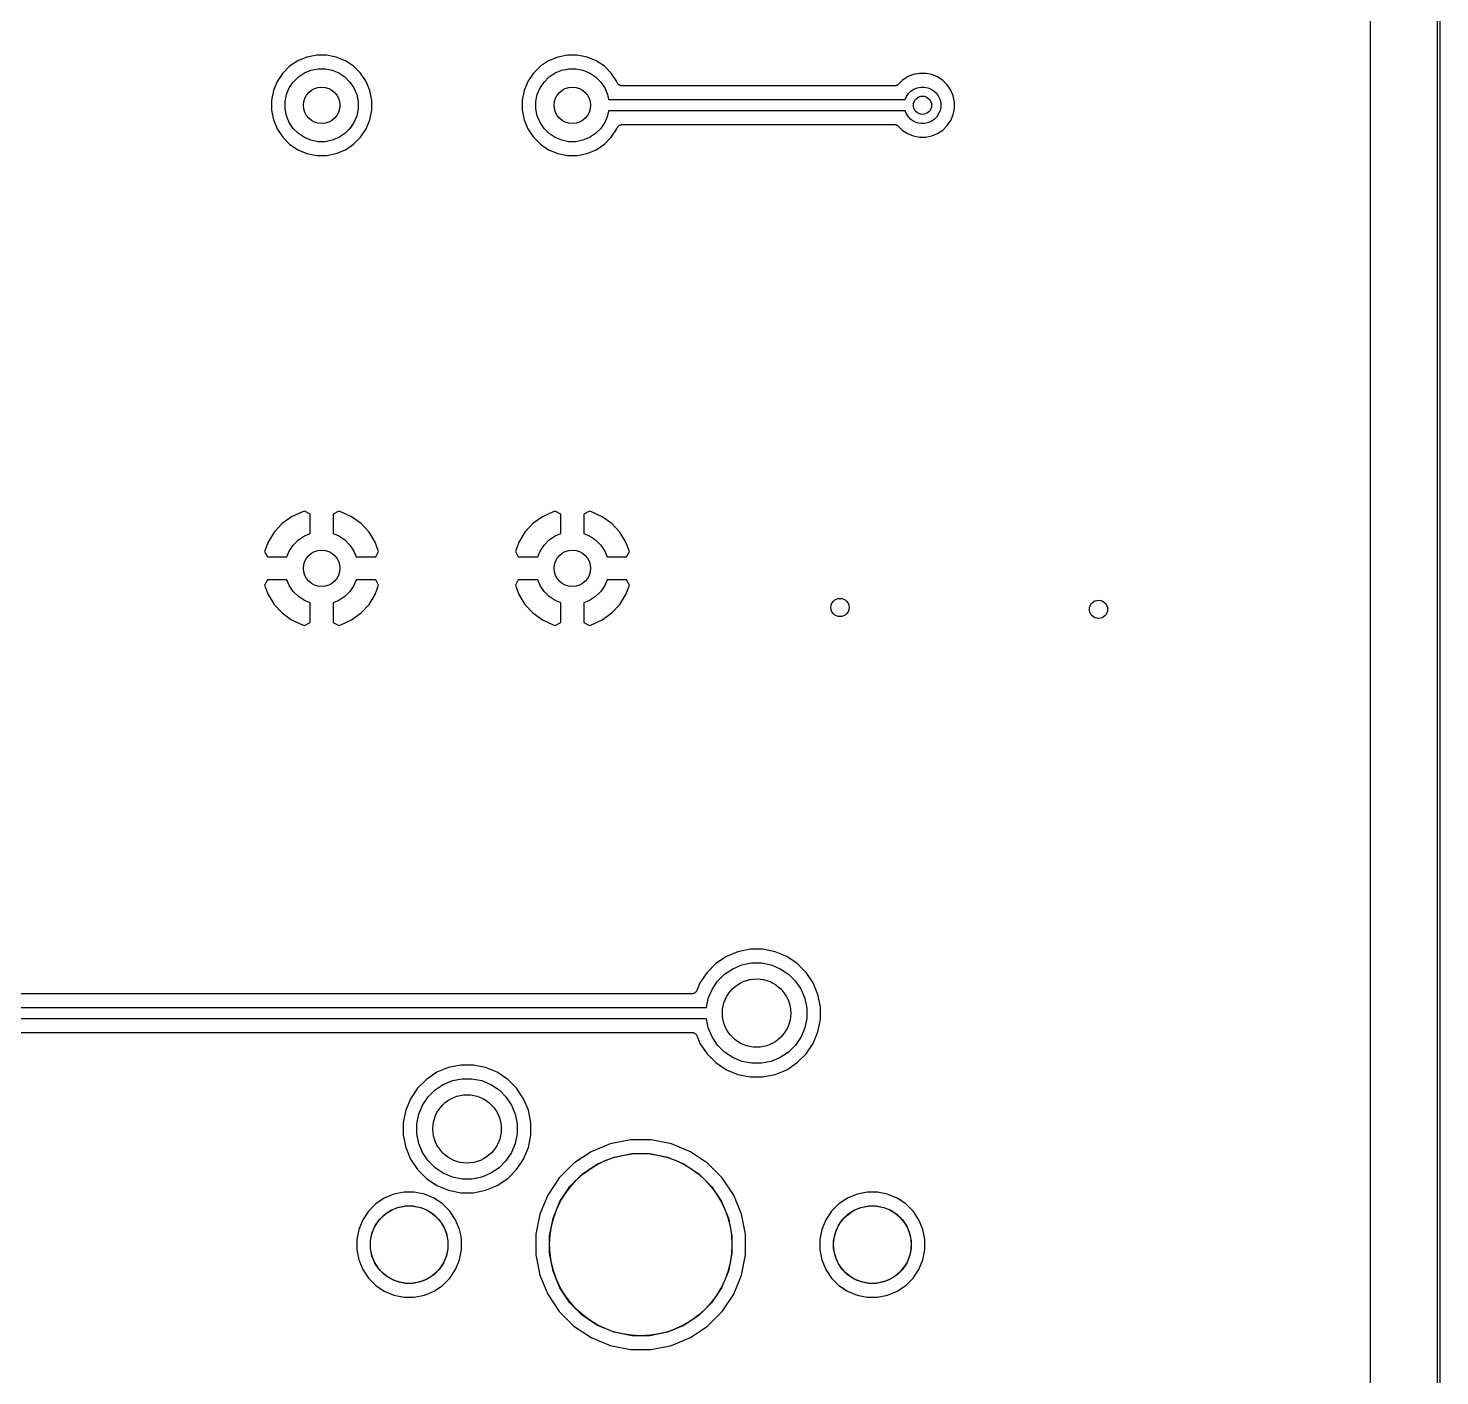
# Model space of a CAD drawing. Extents: x 13 to 148, y -136 to -18.
# Drawn here: x 116.56 to 147.53, y -107.88 to -78.31 of the extents above; entities that cross this region are included whole.
import ezdxf

# ---------------------------------------------------------------- set-up
doc = ezdxf.new("R2010")
doc.units = 0
doc.layers.add('BLACK', color=7, linetype='CONTINUOUS')

msp = doc.modelspace()

# ---------------------------------------------------------------- linework, layer by layer
at = {"layer": 'BLACK', "linetype": 'CONTINUOUS'}
for p, q in [((147.475, -133.999), (147.475, -20.0001)), ((147.525, -19.9988), (147.525, -134.001)), ((146, -23.4111), (146, -130.589)), ((122.679, -78.9423), (122.479, -79.0252)), ((122.892, -78.9), (122.679, -78.9423)), ((123.108, -78.9), (122.892, -78.9)), ((123.321, -78.9423), (123.108, -78.9)), ((123.521, -79.0252), (123.321, -78.9423)), ((128.179, -78.9423), (127.979, -79.0252)), ((128.392, -78.9), (128.179, -78.9423)), ((128.608, -78.9), (128.392, -78.9)), ((128.821, -78.9423), (128.608, -78.9)), ((129.021, -79.0252), (128.821, -78.9423)), ((122.299, -79.1456), (122.146, -79.2988)), ((122.479, -79.0252), (122.299, -79.1456)), ((122.621, -79.291), (122.767, -79.2307)), ((122.767, -79.2307), (122.921, -79.2)), ((122.921, -79.2), (123.079, -79.2)), ((123.079, -79.2), (123.233, -79.2307)), ((123.233, -79.2307), (123.379, -79.291)), ((123.701, -79.1456), (123.521, -79.0252)), ((123.854, -79.2988), (123.701, -79.1456)), ((127.799, -79.1456), (127.646, -79.2988)), ((127.979, -79.0252), (127.799, -79.1456)), ((128.121, -79.291), (128.267, -79.2307)), ((128.267, -79.2307), (128.421, -79.2)), ((128.421, -79.2), (128.579, -79.2)), ((128.579, -79.2), (128.733, -79.2307)), ((128.733, -79.2307), (128.879, -79.291)), ((129.201, -79.1456), (129.021, -79.0252)), ((129.354, -79.2988), (129.201, -79.1456)), ((122.025, -79.479), (121.942, -79.6791)), ((122.146, -79.2988), (122.025, -79.479)), ((122.291, -79.6211), (122.379, -79.49)), ((122.379, -79.49), (122.49, -79.3786)), ((122.49, -79.3786), (122.621, -79.291)), ((123.379, -79.291), (123.51, -79.3786)), ((123.51, -79.3786), (123.621, -79.49)), ((123.621, -79.49), (123.709, -79.6211)), ((123.975, -79.479), (123.854, -79.2988)), ((124.058, -79.6791), (123.975, -79.479)), ((127.525, -79.479), (127.442, -79.6791)), ((127.646, -79.2988), (127.525, -79.479)), ((127.791, -79.6211), (127.879, -79.49)), ((127.879, -79.49), (127.99, -79.3786)), ((127.99, -79.3786), (128.121, -79.291)), ((128.879, -79.291), (129.01, -79.3786)), ((129.01, -79.3786), (129.121, -79.49)), ((129.121, -79.49), (129.209, -79.6211)), ((129.475, -79.479), (129.354, -79.2988)), ((129.486, -79.5071), (129.475, -79.479)), ((129.491, -79.5161), (129.486, -79.5071)), ((129.496, -79.5252), (129.491, -79.5161)), ((129.496, -79.5256), (129.496, -79.5252)), ((129.497, -79.526), (129.496, -79.5256)), ((129.503, -79.534), (129.497, -79.526)), ((129.509, -79.542), (129.503, -79.534)), ((129.51, -79.5423), (129.509, -79.542)), ((129.51, -79.5426), (129.51, -79.5423)), ((129.518, -79.5492), (129.51, -79.5426)), ((129.526, -79.5558), (129.518, -79.5492)), ((129.526, -79.556), (129.526, -79.5558)), ((129.527, -79.5563), (129.526, -79.556)), ((129.536, -79.5612), (129.527, -79.5563)), ((129.545, -79.5661), (129.536, -79.5612)), ((129.545, -79.5663), (129.545, -79.5661)), ((129.546, -79.5665), (129.545, -79.5663)), ((129.555, -79.5695), (129.546, -79.5665)), ((135.61, -79.5671), (135.601, -79.57)), ((135.611, -79.5669), (135.61, -79.5671)), ((135.62, -79.5619), (135.611, -79.5667)), ((135.611, -79.5667), (135.611, -79.5669)), ((135.629, -79.5573), (135.62, -79.5619)), ((135.63, -79.5569), (135.629, -79.5573)), ((135.638, -79.5502), (135.63, -79.5566)), ((135.63, -79.5566), (135.63, -79.5569)), ((135.646, -79.5439), (135.638, -79.5502)), ((135.647, -79.5431), (135.646, -79.5439)), ((135.734, -79.4563), (135.647, -79.5428)), ((135.647, -79.5428), (135.647, -79.543)), ((135.647, -79.543), (135.647, -79.5431)), ((135.647, -79.5431), (135.647, -79.5431)), ((135.848, -79.3797), (135.734, -79.4563)), ((135.976, -79.3269), (135.848, -79.3797)), ((136.111, -79.3), (135.976, -79.3269)), ((136.249, -79.3), (136.111, -79.3)), ((136.384, -79.3269), (136.249, -79.3)), ((136.512, -79.3797), (136.384, -79.3269)), ((136.626, -79.4563), (136.512, -79.3797)), ((136.724, -79.5538), (136.626, -79.4563)), ((136.8, -79.6684), (136.724, -79.5538)), ((121.942, -79.6791), (121.9, -79.8917)), ((122.2, -79.9212), (122.231, -79.7666)), ((122.231, -79.7666), (122.291, -79.6211)), ((123.709, -79.6211), (123.769, -79.7666)), ((123.769, -79.7666), (123.8, -79.9212)), ((124.1, -79.8917), (124.058, -79.6791)), ((127.442, -79.6791), (127.4, -79.8917)), ((127.7, -79.9212), (127.731, -79.7666)), ((127.731, -79.7666), (127.791, -79.6211)), ((129.209, -79.6211), (129.269, -79.7666)), ((129.269, -79.7666), (129.291, -79.875)), ((129.291, -79.875), (135.799, -79.875)), ((129.565, -79.5726), (129.555, -79.5695)), ((129.566, -79.5726), (129.565, -79.5726)), ((129.566, -79.5728), (129.566, -79.5726)), ((129.576, -79.5738), (129.566, -79.5728)), ((129.587, -79.575), (129.576, -79.5738)), ((129.588, -79.575), (129.587, -79.575)), ((129.587, -79.575), (129.587, -79.575)), ((135.569, -79.575), (129.588, -79.575)), ((129.588, -79.575), (129.588, -79.575)), ((129.588, -79.575), (129.588, -79.575)), ((135.58, -79.574), (135.569, -79.575)), ((135.59, -79.5731), (135.58, -79.574)), ((135.591, -79.5729), (135.59, -79.573)), ((135.59, -79.573), (135.59, -79.5731)), ((135.601, -79.57), (135.591, -79.5729)), ((135.799, -79.875), (135.826, -79.8105)), ((135.826, -79.8105), (135.869, -79.745)), ((135.869, -79.745), (135.925, -79.6893)), ((135.925, -79.6893), (135.991, -79.6455)), ((135.991, -79.6455), (136.063, -79.6154)), ((136.063, -79.6154), (136.141, -79.6)), ((136.141, -79.6), (136.219, -79.6)), ((136.219, -79.6), (136.297, -79.6154)), ((136.297, -79.6154), (136.369, -79.6455)), ((136.369, -79.6455), (136.435, -79.6893)), ((136.435, -79.6893), (136.491, -79.745)), ((136.491, -79.745), (136.534, -79.8105)), ((136.534, -79.8105), (136.565, -79.8833)), ((136.853, -79.7958), (136.8, -79.6684)), ((136.88, -79.9311), (136.853, -79.7958)), ((121.9, -79.8917), (121.9, -80.1083)), ((121.9, -80.1083), (121.942, -80.3209)), ((122.2, -80.0788), (122.2, -79.9212)), ((122.231, -80.2334), (122.2, -80.0788)), ((123.8, -80.0788), (123.769, -80.2334)), ((123.8, -79.9212), (123.8, -80.0788)), ((124.058, -80.3209), (124.1, -80.1083)), ((124.1, -80.1083), (124.1, -79.8917)), ((127.4, -79.8917), (127.4, -80.1083)), ((127.4, -80.1083), (127.442, -80.3209)), ((127.7, -80.0788), (127.7, -79.9212)), ((127.731, -80.2334), (127.7, -80.0788)), ((129.291, -80.125), (129.269, -80.2334)), ((135.799, -80.125), (129.291, -80.125)), ((135.826, -80.1895), (135.799, -80.125)), ((136.565, -80.1167), (136.534, -80.1895)), ((136.565, -79.8833), (136.58, -79.9606)), ((136.58, -80.0394), (136.565, -80.1167)), ((136.58, -79.9606), (136.58, -80.0394)), ((136.853, -80.2042), (136.88, -80.0689)), ((136.88, -80.0689), (136.88, -79.9311)), ((121.942, -80.3209), (122.025, -80.521)), ((122.291, -80.3789), (122.231, -80.2334)), ((122.379, -80.51), (122.291, -80.3789)), ((123.709, -80.3789), (123.621, -80.51)), ((123.769, -80.2334), (123.709, -80.3789)), ((123.975, -80.521), (124.058, -80.3209)), ((127.442, -80.3209), (127.525, -80.521)), ((127.791, -80.3789), (127.731, -80.2334)), ((127.879, -80.51), (127.791, -80.3789)), ((129.209, -80.3789), (129.121, -80.51)), ((129.269, -80.2334), (129.209, -80.3789)), ((129.475, -80.521), (129.486, -80.4929)), ((129.486, -80.4929), (129.487, -80.4924)), ((129.487, -80.4915), (129.492, -80.4825)), ((129.487, -80.4923), (129.487, -80.4915)), ((129.487, -80.4924), (129.487, -80.4923)), ((129.487, -80.4924), (129.487, -80.4924)), ((129.492, -80.4825), (129.497, -80.4735)), ((129.497, -80.4727), (129.504, -80.4649)), ((129.497, -80.4731), (129.497, -80.4727)), ((129.497, -80.4735), (129.497, -80.4731)), ((129.504, -80.4649), (129.511, -80.4569)), ((129.511, -80.4563), (129.519, -80.4499)), ((129.511, -80.4566), (129.511, -80.4563)), ((129.511, -80.4569), (129.511, -80.4566)), ((129.519, -80.4499), (129.527, -80.4434)), ((129.527, -80.4434), (129.528, -80.4432)), ((129.528, -80.4429), (129.537, -80.4381)), ((129.528, -80.4432), (129.528, -80.4429)), ((129.537, -80.4381), (129.546, -80.4333)), ((129.546, -80.4333), (129.547, -80.4332)), ((129.547, -80.4329), (129.557, -80.4301)), ((129.547, -80.4332), (129.547, -80.4329)), ((129.557, -80.4301), (129.567, -80.4271)), ((129.567, -80.427), (129.568, -80.4269)), ((129.567, -80.4271), (129.567, -80.427)), ((129.568, -80.4269), (129.578, -80.426)), ((129.578, -80.426), (129.588, -80.425)), ((129.588, -80.425), (135.569, -80.425)), ((135.569, -80.425), (135.57, -80.425)), ((135.57, -80.425), (135.57, -80.425)), ((135.57, -80.425), (135.57, -80.425)), ((135.57, -80.425), (135.571, -80.425)), ((135.571, -80.425), (135.581, -80.4261)), ((135.581, -80.4261), (135.591, -80.4272)), ((135.591, -80.4272), (135.592, -80.4273)), ((135.592, -80.4273), (135.592, -80.4274)), ((135.592, -80.4274), (135.602, -80.4305)), ((135.602, -80.4305), (135.612, -80.4334)), ((135.612, -80.4334), (135.612, -80.4337)), ((135.612, -80.4337), (135.613, -80.4339)), ((135.613, -80.4339), (135.622, -80.4388)), ((135.622, -80.4388), (135.631, -80.4436)), ((135.631, -80.4436), (135.631, -80.444)), ((135.631, -80.444), (135.632, -80.4442)), ((135.632, -80.4442), (135.639, -80.4508)), ((135.639, -80.4508), (135.647, -80.4572)), ((135.647, -80.4572), (135.734, -80.5437)), ((135.869, -80.255), (135.826, -80.1895)), ((135.925, -80.3107), (135.869, -80.255)), ((135.991, -80.3545), (135.925, -80.3107)), ((136.063, -80.3846), (135.991, -80.3545)), ((136.141, -80.4), (136.063, -80.3846)), ((136.219, -80.4), (136.141, -80.4)), ((136.297, -80.3846), (136.219, -80.4)), ((136.369, -80.3545), (136.297, -80.3846)), ((136.435, -80.3107), (136.369, -80.3545)), ((136.491, -80.255), (136.435, -80.3107)), ((136.534, -80.1895), (136.491, -80.255)), ((136.626, -80.5437), (136.724, -80.4462)), ((136.724, -80.4462), (136.8, -80.3316)), ((136.8, -80.3316), (136.853, -80.2042)), ((122.025, -80.521), (122.146, -80.7012)), ((122.146, -80.7012), (122.299, -80.8544)), ((122.49, -80.6214), (122.379, -80.51)), ((122.621, -80.709), (122.49, -80.6214)), ((122.767, -80.7693), (122.621, -80.709)), ((122.921, -80.8), (122.767, -80.7693)), ((123.079, -80.8), (122.921, -80.8)), ((123.233, -80.7693), (123.079, -80.8)), ((123.379, -80.709), (123.233, -80.7693)), ((123.51, -80.6214), (123.379, -80.709)), ((123.621, -80.51), (123.51, -80.6214)), ((123.701, -80.8544), (123.854, -80.7012)), ((123.854, -80.7012), (123.975, -80.521)), ((127.525, -80.521), (127.646, -80.7012)), ((127.646, -80.7012), (127.799, -80.8544)), ((127.99, -80.6214), (127.879, -80.51)), ((128.121, -80.709), (127.99, -80.6214)), ((128.267, -80.7693), (128.121, -80.709)), ((128.421, -80.8), (128.267, -80.7693)), ((128.579, -80.8), (128.421, -80.8)), ((128.733, -80.7693), (128.579, -80.8)), ((128.879, -80.709), (128.733, -80.7693)), ((129.01, -80.6214), (128.879, -80.709)), ((129.121, -80.51), (129.01, -80.6214)), ((129.201, -80.8544), (129.354, -80.7012)), ((129.354, -80.7012), (129.475, -80.521)), ((135.734, -80.5437), (135.848, -80.6203)), ((135.848, -80.6203), (135.976, -80.6731)), ((135.976, -80.6731), (136.111, -80.7)), ((136.111, -80.7), (136.249, -80.7)), ((136.249, -80.7), (136.384, -80.6731)), ((136.384, -80.6731), (136.512, -80.6203)), ((136.512, -80.6203), (136.626, -80.5437)), ((122.299, -80.8544), (122.479, -80.9748)), ((122.479, -80.9748), (122.679, -81.0577)), ((122.679, -81.0577), (122.892, -81.1)), ((122.892, -81.1), (123.108, -81.1)), ((123.108, -81.1), (123.321, -81.0577)), ((123.321, -81.0577), (123.521, -80.9748)), ((123.521, -80.9748), (123.701, -80.8544)), ((127.799, -80.8544), (127.979, -80.9748)), ((127.979, -80.9748), (128.179, -81.0577)), ((128.179, -81.0577), (128.392, -81.1)), ((128.392, -81.1), (128.608, -81.1)), ((128.608, -81.1), (128.821, -81.0577)), ((128.821, -81.0577), (129.021, -80.9748)), ((129.021, -80.9748), (129.201, -80.8544)), ((122.343, -89.0297), (122.135, -89.1796)), ((122.579, -88.9217), (122.343, -89.0297)), ((122.626, -88.9076), (122.579, -88.9217)), ((122.746, -88.9711), (122.626, -88.9076)), ((122.746, -89.3993), (122.746, -88.9711)), ((123.374, -88.9076), (123.254, -88.9711)), ((123.254, -88.9711), (123.254, -89.3993)), ((123.421, -88.9217), (123.374, -88.9076)), ((123.657, -89.0297), (123.421, -88.9217)), ((123.865, -89.1796), (123.657, -89.0297)), ((127.843, -89.0297), (127.635, -89.1796)), ((128.079, -88.9217), (127.843, -89.0297)), ((128.126, -88.9076), (128.079, -88.9217)), ((128.246, -88.9711), (128.126, -88.9076)), ((128.246, -89.3993), (128.246, -88.9711)), ((128.874, -88.9076), (128.754, -88.9711)), ((128.754, -88.9711), (128.754, -89.3993)), ((128.921, -88.9217), (128.874, -88.9076)), ((129.157, -89.0297), (128.921, -88.9217)), ((129.365, -89.1796), (129.157, -89.0297)), ((121.96, -89.3672), (121.826, -89.5852)), ((122.135, -89.1796), (121.96, -89.3672)), ((122.49, -89.5386), (122.621, -89.451)), ((122.621, -89.451), (122.746, -89.3993)), ((123.254, -89.3993), (123.379, -89.451)), ((123.379, -89.451), (123.51, -89.5386)), ((124.04, -89.3672), (123.865, -89.1796)), ((124.174, -89.5852), (124.04, -89.3672)), ((127.46, -89.3672), (127.326, -89.5852)), ((127.635, -89.1796), (127.46, -89.3672)), ((127.99, -89.5386), (128.121, -89.451)), ((128.121, -89.451), (128.246, -89.3993)), ((128.754, -89.3993), (128.879, -89.451)), ((128.879, -89.451), (129.01, -89.5386)), ((129.54, -89.3672), (129.365, -89.1796)), ((129.674, -89.5852), (129.54, -89.3672)), ((121.826, -89.5852), (121.749, -89.7896)), ((122.239, -89.906), (122.291, -89.7811)), ((122.291, -89.7811), (122.379, -89.65)), ((122.379, -89.65), (122.49, -89.5386)), ((123.51, -89.5386), (123.621, -89.65)), ((123.621, -89.65), (123.709, -89.7811)), ((123.709, -89.7811), (123.761, -89.906)), ((124.251, -89.7896), (124.174, -89.5852)), ((127.326, -89.5852), (127.249, -89.7896)), ((127.739, -89.906), (127.791, -89.7811)), ((127.791, -89.7811), (127.879, -89.65)), ((127.879, -89.65), (127.99, -89.5386)), ((129.01, -89.5386), (129.121, -89.65)), ((129.121, -89.65), (129.209, -89.7811)), ((129.209, -89.7811), (129.261, -89.906)), ((129.751, -89.7896), (129.674, -89.5852)), ((121.749, -89.7896), (121.81, -89.906)), ((121.81, -89.906), (122.239, -89.906)), ((123.761, -89.906), (124.19, -89.906)), ((124.19, -89.906), (124.251, -89.7896)), ((127.249, -89.7896), (127.31, -89.906)), ((127.31, -89.906), (127.739, -89.906)), ((129.261, -89.906), (129.69, -89.906)), ((129.69, -89.906), (129.751, -89.7896)), ((121.81, -90.414), (121.749, -90.5304)), ((121.749, -90.5304), (121.826, -90.7348)), ((122.239, -90.414), (121.81, -90.414)), ((122.291, -90.5389), (122.239, -90.414)), ((122.379, -90.67), (122.291, -90.5389)), ((122.49, -90.7814), (122.379, -90.67)), ((123.621, -90.67), (123.51, -90.7814)), ((123.709, -90.5389), (123.621, -90.67)), ((123.761, -90.414), (123.709, -90.5389)), ((124.19, -90.414), (123.761, -90.414)), ((124.174, -90.7348), (124.251, -90.5304)), ((124.251, -90.5304), (124.19, -90.414)), ((127.31, -90.414), (127.249, -90.5304)), ((127.249, -90.5304), (127.326, -90.7348)), ((127.739, -90.414), (127.31, -90.414)), ((127.791, -90.5389), (127.739, -90.414)), ((127.879, -90.67), (127.791, -90.5389)), ((127.99, -90.7814), (127.879, -90.67)), ((129.121, -90.67), (129.01, -90.7814)), ((129.209, -90.5389), (129.121, -90.67)), ((129.261, -90.414), (129.209, -90.5389)), ((129.69, -90.414), (129.261, -90.414)), ((129.674, -90.7348), (129.751, -90.5304)), ((129.751, -90.5304), (129.69, -90.414)), ((121.826, -90.7348), (121.96, -90.9528)), ((121.96, -90.9528), (122.135, -91.1404)), ((122.621, -90.869), (122.49, -90.7814)), ((122.746, -90.9207), (122.621, -90.869)), ((122.746, -91.3489), (122.746, -90.9207)), ((123.379, -90.869), (123.254, -90.9207)), ((123.254, -90.9207), (123.254, -91.3489)), ((123.51, -90.7814), (123.379, -90.869)), ((123.865, -91.1404), (124.04, -90.9528)), ((124.04, -90.9528), (124.174, -90.7348)), ((127.326, -90.7348), (127.46, -90.9528)), ((127.46, -90.9528), (127.635, -91.1404)), ((128.121, -90.869), (127.99, -90.7814)), ((128.246, -90.9207), (128.121, -90.869)), ((128.246, -91.3489), (128.246, -90.9207)), ((128.879, -90.869), (128.754, -90.9207)), ((128.754, -90.9207), (128.754, -91.3489)), ((129.01, -90.7814), (128.879, -90.869)), ((129.365, -91.1404), (129.54, -90.9528)), ((129.54, -90.9528), (129.674, -90.7348)), ((122.135, -91.1404), (122.343, -91.2903)), ((122.343, -91.2903), (122.579, -91.3983)), ((123.421, -91.3983), (123.657, -91.2903)), ((123.657, -91.2903), (123.865, -91.1404)), ((127.635, -91.1404), (127.843, -91.2903)), ((127.843, -91.2903), (128.079, -91.3983)), ((128.921, -91.3983), (129.157, -91.2903)), ((129.157, -91.2903), (129.365, -91.1404)), ((122.579, -91.3983), (122.626, -91.4124)), ((122.626, -91.4124), (122.746, -91.3489)), ((123.254, -91.3489), (123.374, -91.4124)), ((123.374, -91.4124), (123.421, -91.3983)), ((128.079, -91.3983), (128.126, -91.4124)), ((128.126, -91.4124), (128.246, -91.3489)), ((128.754, -91.3489), (128.874, -91.4124)), ((128.874, -91.4124), (128.921, -91.3983)), ((131.877, -98.6793), (131.648, -98.8325)), ((132.132, -98.5738), (131.877, -98.6793)), ((132.402, -98.52), (132.132, -98.5738)), ((132.678, -98.52), (132.402, -98.52)), ((132.948, -98.5738), (132.678, -98.52)), ((133.203, -98.6793), (132.948, -98.5738)), ((133.432, -98.8325), (133.203, -98.6793)), ((131.453, -99.0276), (131.299, -99.2569)), ((131.648, -98.8325), (131.453, -99.0276)), ((131.686, -99.2188), (131.839, -99.0656)), ((131.839, -99.0656), (132.019, -98.9452)), ((132.019, -98.9452), (132.219, -98.8623)), ((132.219, -98.8623), (132.432, -98.82)), ((132.432, -98.82), (132.648, -98.82)), ((132.648, -98.82), (132.861, -98.8623)), ((132.861, -98.8623), (133.061, -98.9452)), ((133.061, -98.9452), (133.241, -99.0656)), ((133.241, -99.0656), (133.394, -99.2188)), ((133.627, -99.0276), (133.432, -98.8325)), ((133.781, -99.2569), (133.627, -99.0276)), ((131.299, -99.2569), (131.229, -99.4271)), ((131.565, -99.399), (131.686, -99.2188)), ((133.394, -99.2188), (133.515, -99.399)), ((133.886, -99.5116), (133.781, -99.2569)), ((131.127, -99.495), (113.953, -99.495)), ((131.137, -99.494), (131.127, -99.495)), ((131.148, -99.4931), (131.137, -99.494)), ((131.149, -99.4929), (131.148, -99.493)), ((131.148, -99.493), (131.148, -99.4931)), ((131.158, -99.4899), (131.149, -99.4929)), ((131.168, -99.4871), (131.158, -99.4899)), ((131.169, -99.4868), (131.168, -99.4871)), ((131.178, -99.4819), (131.169, -99.4867)), ((131.169, -99.4867), (131.169, -99.4868)), ((131.187, -99.4771), (131.178, -99.4819)), ((131.188, -99.4768), (131.187, -99.4771)), ((131.196, -99.4701), (131.188, -99.4766)), ((131.188, -99.4766), (131.188, -99.4768)), ((131.204, -99.4637), (131.196, -99.4701)), ((131.205, -99.4631), (131.204, -99.4634)), ((131.204, -99.4634), (131.204, -99.4637)), ((131.211, -99.4552), (131.205, -99.4631)), ((131.218, -99.4473), (131.211, -99.4552)), ((131.223, -99.4375), (131.218, -99.4465)), ((131.218, -99.4465), (131.218, -99.4469)), ((131.218, -99.4469), (131.218, -99.4473)), ((131.228, -99.4285), (131.223, -99.4375)), ((131.229, -99.4277), (131.228, -99.4285)), ((131.229, -99.4271), (131.229, -99.4276)), ((131.229, -99.4276), (131.229, -99.4276)), ((131.229, -99.4276), (131.229, -99.4277)), ((131.443, -99.795), (131.482, -99.5991)), ((131.482, -99.5991), (131.565, -99.399)), ((133.515, -99.399), (133.598, -99.5991)), ((133.598, -99.5991), (133.64, -99.8117)), ((133.94, -99.7821), (133.886, -99.5116)), ((113.637, -99.795), (131.443, -99.795)), ((133.64, -99.8117), (133.64, -100.028)), ((133.94, -100.058), (133.94, -99.7821)), ((131.443, -100.045), (113.637, -100.045)), ((131.482, -100.241), (131.443, -100.045)), ((131.565, -100.441), (131.482, -100.241)), ((133.598, -100.241), (133.515, -100.441)), ((133.64, -100.028), (133.598, -100.241)), ((133.886, -100.328), (133.94, -100.058)), ((113.953, -100.345), (131.127, -100.345)), ((131.127, -100.345), (131.128, -100.345)), ((131.128, -100.345), (131.128, -100.345)), ((131.128, -100.345), (131.128, -100.345)), ((131.128, -100.345), (131.129, -100.345)), ((131.129, -100.345), (131.139, -100.346)), ((131.139, -100.346), (131.149, -100.347)), ((131.149, -100.347), (131.15, -100.347)), ((131.15, -100.347), (131.15, -100.347)), ((131.15, -100.347), (131.16, -100.351)), ((131.16, -100.351), (131.17, -100.354)), ((131.17, -100.354), (131.17, -100.354)), ((131.17, -100.354), (131.171, -100.354)), ((131.171, -100.354), (131.18, -100.359)), ((131.18, -100.359), (131.189, -100.364)), ((131.189, -100.364), (131.189, -100.364)), ((131.189, -100.364), (131.189, -100.364)), ((131.189, -100.364), (131.197, -100.371)), ((131.197, -100.371), (131.205, -100.377)), ((131.205, -100.377), (131.205, -100.378)), ((131.205, -100.378), (131.206, -100.378)), ((131.206, -100.378), (131.212, -100.386)), ((131.212, -100.386), (131.219, -100.394)), ((131.219, -100.394), (131.219, -100.394)), ((131.219, -100.394), (131.219, -100.395)), ((131.219, -100.395), (131.224, -100.404)), ((131.224, -100.404), (131.229, -100.413)), ((131.229, -100.413), (131.299, -100.583)), ((131.299, -100.583), (131.453, -100.812)), ((131.686, -100.621), (131.565, -100.441)), ((133.515, -100.441), (133.394, -100.621)), ((133.627, -100.812), (133.781, -100.583)), ((133.781, -100.583), (133.886, -100.328)), ((131.453, -100.812), (131.648, -101.007)), ((131.839, -100.774), (131.686, -100.621)), ((132.019, -100.895), (131.839, -100.774)), ((132.219, -100.978), (132.019, -100.895)), ((133.061, -100.895), (132.861, -100.978)), ((133.241, -100.774), (133.061, -100.895)), ((133.394, -100.621), (133.241, -100.774)), ((133.432, -101.007), (133.627, -100.812)), ((125.527, -101.219), (125.298, -101.373)), ((125.782, -101.114), (125.527, -101.219)), ((126.052, -101.06), (125.782, -101.114)), ((126.328, -101.06), (126.052, -101.06)), ((126.598, -101.114), (126.328, -101.06)), ((126.853, -101.219), (126.598, -101.114)), ((127.082, -101.373), (126.853, -101.219)), ((131.648, -101.007), (131.877, -101.161)), ((131.877, -101.161), (132.132, -101.266)), ((132.432, -101.02), (132.219, -100.978)), ((132.648, -101.02), (132.432, -101.02)), ((132.861, -100.978), (132.648, -101.02)), ((132.948, -101.266), (133.203, -101.161)), ((133.203, -101.161), (133.432, -101.007)), ((125.298, -101.373), (125.103, -101.568)), ((125.489, -101.606), (125.669, -101.485)), ((125.669, -101.485), (125.869, -101.402)), ((125.869, -101.402), (126.082, -101.36)), ((126.082, -101.36), (126.298, -101.36)), ((126.298, -101.36), (126.511, -101.402)), ((126.511, -101.402), (126.711, -101.485)), ((126.711, -101.485), (126.891, -101.606)), ((127.277, -101.568), (127.082, -101.373)), ((132.132, -101.266), (132.402, -101.32)), ((132.402, -101.32), (132.678, -101.32)), ((132.678, -101.32), (132.948, -101.266)), ((124.949, -101.797), (124.844, -102.052)), ((125.103, -101.568), (124.949, -101.797)), ((125.215, -101.939), (125.336, -101.759)), ((125.336, -101.759), (125.489, -101.606)), ((126.891, -101.606), (127.044, -101.759)), ((127.044, -101.759), (127.165, -101.939)), ((127.431, -101.797), (127.277, -101.568)), ((127.536, -102.052), (127.431, -101.797)), ((124.844, -102.052), (124.79, -102.322)), ((125.09, -102.352), (125.132, -102.139)), ((125.132, -102.139), (125.215, -101.939)), ((127.165, -101.939), (127.248, -102.139)), ((127.248, -102.139), (127.29, -102.352)), ((127.59, -102.322), (127.536, -102.052)), ((124.79, -102.322), (124.79, -102.598)), ((125.09, -102.568), (125.09, -102.352)), ((127.29, -102.352), (127.29, -102.568)), ((127.59, -102.598), (127.59, -102.322)), ((124.79, -102.598), (124.844, -102.868)), ((125.132, -102.781), (125.09, -102.568)), ((125.215, -102.981), (125.132, -102.781)), ((127.248, -102.781), (127.165, -102.981)), ((127.29, -102.568), (127.248, -102.781)), ((127.536, -102.868), (127.59, -102.598)), ((129.773, -102.7), (129.329, -102.788)), ((130.227, -102.7), (129.773, -102.7)), ((130.671, -102.788), (130.227, -102.7)), ((124.844, -102.868), (124.949, -103.123)), ((125.336, -103.161), (125.215, -102.981)), ((127.165, -102.981), (127.044, -103.161)), ((127.431, -103.123), (127.536, -102.868)), ((128.911, -102.962), (128.534, -103.213)), ((129.329, -102.788), (128.911, -102.962)), ((129.053, -103.228), (129.417, -103.077)), ((129.417, -103.077), (129.803, -103)), ((129.803, -103), (130.197, -103)), ((130.197, -103), (130.583, -103.077)), ((130.583, -103.077), (130.947, -103.228)), ((131.089, -102.962), (130.671, -102.788)), ((131.466, -103.213), (131.089, -102.962)), ((124.949, -103.123), (125.103, -103.352)), ((125.103, -103.352), (125.298, -103.547)), ((125.489, -103.314), (125.336, -103.161)), ((125.669, -103.435), (125.489, -103.314)), ((126.891, -103.314), (126.711, -103.435)), ((127.044, -103.161), (126.891, -103.314)), ((127.082, -103.547), (127.277, -103.352)), ((127.277, -103.352), (127.431, -103.123)), ((128.534, -103.213), (128.213, -103.534)), ((128.725, -103.446), (129.053, -103.228)), ((130.947, -103.228), (131.275, -103.446)), ((131.787, -103.534), (131.466, -103.213)), ((125.298, -103.547), (125.527, -103.701)), ((125.527, -103.701), (125.782, -103.806)), ((125.869, -103.518), (125.669, -103.435)), ((126.082, -103.56), (125.869, -103.518)), ((126.298, -103.56), (126.082, -103.56)), ((126.511, -103.518), (126.298, -103.56)), ((126.711, -103.435), (126.511, -103.518)), ((126.598, -103.806), (126.853, -103.701)), ((126.853, -103.701), (127.082, -103.547)), ((128.213, -103.534), (127.962, -103.911)), ((128.446, -103.725), (128.725, -103.446)), ((131.275, -103.446), (131.554, -103.725)), ((132.038, -103.911), (131.787, -103.534)), ((124.375, -103.981), (124.187, -104.107)), ((124.585, -103.894), (124.375, -103.981)), ((124.807, -103.85), (124.585, -103.894)), ((125.033, -103.85), (124.807, -103.85)), ((125.255, -103.894), (125.033, -103.85)), ((125.465, -103.981), (125.255, -103.894)), ((125.653, -104.107), (125.465, -103.981)), ((125.782, -103.806), (126.052, -103.86)), ((126.052, -103.86), (126.328, -103.86)), ((126.328, -103.86), (126.598, -103.806)), ((127.962, -103.911), (127.788, -104.329)), ((128.228, -104.053), (128.446, -103.725)), ((131.554, -103.725), (131.772, -104.053)), ((132.212, -104.329), (132.038, -103.911)), ((134.535, -103.981), (134.347, -104.107)), ((134.745, -103.894), (134.535, -103.981)), ((134.967, -103.85), (134.745, -103.894)), ((135.193, -103.85), (134.967, -103.85)), ((135.415, -103.894), (135.193, -103.85)), ((135.625, -103.981), (135.415, -103.894)), ((135.813, -104.107), (135.625, -103.981)), ((124.027, -104.267), (123.901, -104.455)), ((124.187, -104.107), (124.027, -104.267)), ((124.378, -104.34), (124.517, -104.247)), ((124.517, -104.247), (124.672, -104.183)), ((124.672, -104.183), (124.836, -104.15)), ((124.836, -104.15), (125.004, -104.15)), ((125.004, -104.15), (125.168, -104.183)), ((125.168, -104.183), (125.323, -104.247)), ((125.323, -104.247), (125.462, -104.34)), ((125.813, -104.267), (125.653, -104.107)), ((125.939, -104.455), (125.813, -104.267)), ((127.788, -104.329), (127.7, -104.773)), ((128.077, -104.417), (128.228, -104.053)), ((131.772, -104.053), (131.923, -104.417)), ((132.3, -104.773), (132.212, -104.329)), ((134.187, -104.267), (134.061, -104.455)), ((134.347, -104.107), (134.187, -104.267)), ((134.538, -104.34), (134.677, -104.247)), ((134.677, -104.247), (134.832, -104.183)), ((134.832, -104.183), (134.996, -104.15)), ((134.996, -104.15), (135.164, -104.15)), ((135.164, -104.15), (135.328, -104.183)), ((135.328, -104.183), (135.483, -104.247)), ((135.483, -104.247), (135.622, -104.34)), ((135.973, -104.267), (135.813, -104.107)), ((136.099, -104.455), (135.973, -104.267)), ((123.901, -104.455), (123.814, -104.665)), ((124.103, -104.752), (124.167, -104.597)), ((124.167, -104.597), (124.26, -104.458)), ((124.26, -104.458), (124.378, -104.34)), ((125.462, -104.34), (125.58, -104.458)), ((125.58, -104.458), (125.673, -104.597)), ((125.673, -104.597), (125.737, -104.752)), ((126.026, -104.665), (125.939, -104.455)), ((128, -104.803), (128.077, -104.417)), ((131.923, -104.417), (132, -104.803)), ((134.061, -104.455), (133.974, -104.665)), ((134.263, -104.752), (134.327, -104.597)), ((134.327, -104.597), (134.42, -104.458)), ((134.42, -104.458), (134.538, -104.34)), ((135.622, -104.34), (135.74, -104.458)), ((135.74, -104.458), (135.833, -104.597)), ((135.833, -104.597), (135.897, -104.752)), ((136.186, -104.665), (136.099, -104.455)), ((123.814, -104.665), (123.77, -104.887)), ((123.77, -104.887), (123.77, -105.113)), ((124.07, -104.916), (124.103, -104.752)), ((124.07, -105.084), (124.07, -104.916)), ((125.737, -104.752), (125.77, -104.916)), ((125.77, -104.916), (125.77, -105.084)), ((126.05, -104.784), (126.026, -104.665)), ((126.07, -104.887), (126.05, -104.784)), ((126.05, -104.784), (126.05, -104.784)), ((126.07, -105.113), (126.07, -104.887)), ((127.7, -104.773), (127.7, -105.227)), ((128, -105.197), (128, -104.803)), ((132, -104.803), (132, -105.197)), ((132.3, -105.227), (132.3, -104.773)), ((133.974, -104.665), (133.93, -104.887)), ((133.93, -104.887), (133.93, -105.113)), ((134.23, -104.916), (134.263, -104.752)), ((134.23, -105.084), (134.23, -104.916)), ((135.897, -104.752), (135.93, -104.916)), ((135.93, -104.916), (135.93, -105.084)), ((136.23, -104.887), (136.186, -104.665)), ((136.23, -105.113), (136.23, -104.887)), ((123.77, -105.113), (123.814, -105.335)), ((124.103, -105.248), (124.07, -105.084)), ((124.167, -105.403), (124.103, -105.248)), ((125.737, -105.248), (125.673, -105.403)), ((125.77, -105.084), (125.737, -105.248)), ((126.026, -105.335), (126.07, -105.113)), ((127.7, -105.227), (127.788, -105.671)), ((128.077, -105.583), (128, -105.197)), ((132, -105.197), (131.923, -105.583)), ((132.212, -105.671), (132.3, -105.227)), ((133.93, -105.113), (133.974, -105.335)), ((134.263, -105.248), (134.23, -105.084)), ((134.327, -105.403), (134.263, -105.248)), ((135.897, -105.248), (135.833, -105.403)), ((135.93, -105.084), (135.897, -105.248)), ((136.186, -105.335), (136.23, -105.113)), ((123.814, -105.335), (123.901, -105.545)), ((123.901, -105.545), (124.027, -105.733)), ((124.26, -105.542), (124.167, -105.403)), ((124.378, -105.66), (124.26, -105.542)), ((125.58, -105.542), (125.462, -105.66)), ((125.673, -105.403), (125.58, -105.542)), ((125.813, -105.733), (125.939, -105.545)), ((125.939, -105.545), (126.026, -105.335)), ((133.974, -105.335), (134.061, -105.545)), ((134.061, -105.545), (134.187, -105.733)), ((134.42, -105.542), (134.327, -105.403)), ((134.538, -105.66), (134.42, -105.542)), ((135.74, -105.542), (135.622, -105.66)), ((135.833, -105.403), (135.74, -105.542)), ((135.973, -105.733), (136.099, -105.545)), ((136.099, -105.545), (136.186, -105.335)), ((124.027, -105.733), (124.187, -105.893)), ((124.517, -105.753), (124.378, -105.66)), ((124.672, -105.817), (124.517, -105.753)), ((124.836, -105.85), (124.672, -105.817)), ((125.004, -105.85), (124.836, -105.85)), ((125.168, -105.817), (125.004, -105.85)), ((125.323, -105.753), (125.168, -105.817)), ((125.462, -105.66), (125.323, -105.753)), ((125.653, -105.893), (125.813, -105.733)), ((127.788, -105.671), (127.962, -106.089)), ((128.228, -105.947), (128.077, -105.583)), ((131.923, -105.583), (131.772, -105.947)), ((132.038, -106.089), (132.212, -105.671)), ((134.187, -105.733), (134.347, -105.893)), ((134.677, -105.753), (134.538, -105.66)), ((134.832, -105.817), (134.677, -105.753)), ((134.996, -105.85), (134.832, -105.817)), ((135.164, -105.85), (134.996, -105.85)), ((135.328, -105.817), (135.164, -105.85)), ((135.483, -105.753), (135.328, -105.817)), ((135.622, -105.66), (135.483, -105.753)), ((135.813, -105.893), (135.973, -105.733)), ((124.187, -105.893), (124.375, -106.019)), ((124.375, -106.019), (124.585, -106.106)), ((124.585, -106.106), (124.807, -106.15)), ((124.807, -106.15), (125.033, -106.15)), ((125.033, -106.15), (125.255, -106.106)), ((125.255, -106.106), (125.465, -106.019)), ((125.465, -106.019), (125.653, -105.893)), ((127.962, -106.089), (128.213, -106.466)), ((128.446, -106.275), (128.228, -105.947)), ((131.772, -105.947), (131.554, -106.275)), ((131.787, -106.466), (132.038, -106.089)), ((134.347, -105.893), (134.535, -106.019)), ((134.535, -106.019), (134.745, -106.106)), ((134.745, -106.106), (134.967, -106.15)), ((134.967, -106.15), (135.193, -106.15)), ((135.193, -106.15), (135.415, -106.106)), ((135.415, -106.106), (135.625, -106.019)), ((135.625, -106.019), (135.813, -105.893)), ((128.213, -106.466), (128.534, -106.787)), ((128.725, -106.554), (128.446, -106.275)), ((131.554, -106.275), (131.275, -106.554)), ((131.466, -106.787), (131.787, -106.466)), ((128.534, -106.787), (128.911, -107.038)), ((129.053, -106.772), (128.725, -106.554)), ((129.417, -106.923), (129.053, -106.772)), ((130.947, -106.772), (130.583, -106.923)), ((131.275, -106.554), (130.947, -106.772)), ((131.089, -107.038), (131.466, -106.787)), ((128.911, -107.038), (129.329, -107.212)), ((129.803, -107), (129.417, -106.923)), ((130.197, -107), (129.803, -107)), ((130.583, -106.923), (130.197, -107)), ((130.671, -107.212), (131.089, -107.038)), ((129.329, -107.212), (129.773, -107.3)), ((129.773, -107.3), (130.227, -107.3)), ((130.227, -107.3), (130.671, -107.212))]:
    msp.add_line(p, q, dxfattribs=at)
at = {"layer": 'BLACK'}
for centre, radius in [((123, -80), 0.4), ((123, -80), 0.4), ((128.5, -80), 0.4), ((128.5, -80), 0.4), ((136.18, -80), 0.2), ((123, -90.16), 0.4), ((123, -90.16), 0.4), ((128.5, -90.16), 0.4), ((128.5, -90.16), 0.4), ((134.37, -91.02), 0.2), ((140.04, -91.06), 0.2), ((132.54, -99.92), 0.75), ((132.54, -99.92), 0.75), ((126.19, -102.46), 0.75), ((126.19, -102.46), 0.75), ((130, -105), 2), ((130, -105), 2), ((124.92, -105), 0.85), ((124.92, -105), 0.85), ((135.08, -105), 0.85), ((135.08, -105), 0.85)]:
    msp.add_circle(centre, radius, dxfattribs=at)

doc.saveas('drawing.dxf')
